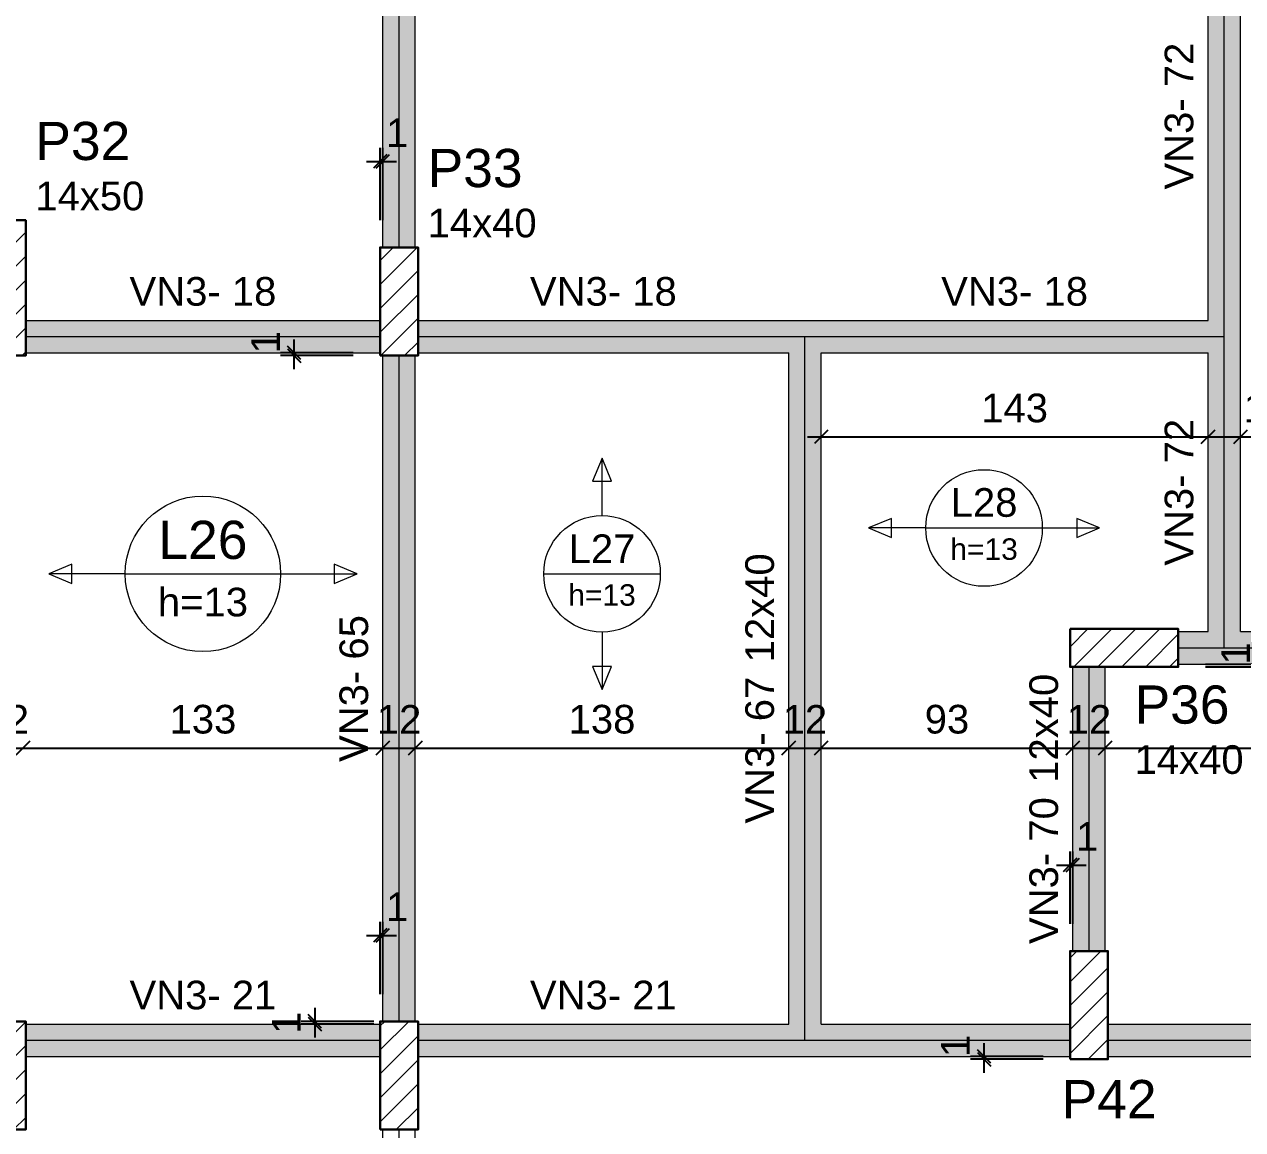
# Model space of a CAD drawing. Header units: millimetres. Extents: x -8 to 605, y -494 to 220.
# Drawn here: x 14.14 to 23.15, y -451.12 to -442.96 of the extents above; entities that cross this region are included whole.
import ezdxf

# ---------------------------------------------------------------- set-up
doc = ezdxf.new("R2010")
doc.units = ezdxf.units.MM
doc.header["$MEASUREMENT"] = 0
doc.linetypes.add('NULL', pattern=[0])
for name, color, linetype, lineweight in [('FO-Cotas', 5, 'Continuous', 5), ('FO-Eixos', 5, 'Continuous', 5), ('FO-Hachura pilar que passa', 19, 'Continuous', 5), ('FO-Hachura viga', 43, 'Continuous', 5), ('FO-Pilares', 4, 'Continuous', 30), ('FO-Textos das lajes', 1, 'Continuous', 20), ('FO-Textos das vigas', 7, 'Continuous', 5), ('FO-Textos dos pilares', 7, 'Continuous', 5), ('FO-Vigas', 1, 'Continuous', 20)]:
    doc.layers.add(name, color=color, linetype=linetype, lineweight=lineweight)
doc.styles.add('Arial', font='arial.ttf')
doc.dimstyles.new('UM_50.000000', dxfattribs={"dimtxt": 0.18, "dimasz": 0.1, "dimexe": 0.1, "dimexo": 0.2, "dimgap": 0, "dimtad": 1, "dimtih": 1, "dimtoh": 1, "dimdec": 1, "dimlfac": 50, "dimzin": 0, "dimdsep": 46, "dimtxsty": 'Standard', "dimcen": 0.09, "dimdle": 0.1, "dimadec": 1, "dimazin": 2, "dimtfac": 1, "dimtdec": 4, "dimtofl": 0, "dimtmove": 0, "dimatfit": 3, "dimfxl": 1, "dimtolj": 1, "dimarcsym": 0})
pattern_1 = [(45, (-4.58844, -411.61486), (-0.08838835, 0.08838835), [])]

# ---------------------------------------------------------------- blocks, each defined once
blk = doc.blocks.new('_Oblique')
at = {"color": 0, "linetype": 'ByBlock', "lineweight": -2}
blk.add_line((-0.5, -0.5), (0.5, 0.5), dxfattribs=at)
blk = doc.blocks.new('*D4241')
at = {"layer": 'Defpoints', "color": 0, "transparency": 16777216}
for p in [(13.8916, -448.3049), (14.1316, -448.3049), (14.1316, -448.3049)]:
    blk.add_point(p, dxfattribs=at)
at = {"layer": 'FO-Cotas', "color": 0, "lineweight": -2, "transparency": 16777216}
blk.add_line((13.7916, -448.3049), (14.2316, -448.3049), dxfattribs=at)
at = {"layer": 'FO-Cotas', "color": 0, "lineweight": -2, "transparency": 16777216, "xscale": 0.1, "yscale": 0.1, "zscale": 0.1, "rotation": 180}
blk.add_blockref('_Oblique', (13.8916, -448.3049), dxfattribs=at)
at = {"layer": 'FO-Cotas', "color": 0, "lineweight": -2, "transparency": 16777216, "xscale": 0.1, "yscale": 0.1, "zscale": 0.1}
blk.add_blockref('_Oblique', (14.1316, -448.3049), dxfattribs=at)
at = {"layer": 'FO-Cotas', "color": 7, "transparency": 16777216, "insert": (14.0116, -448.0931), "char_height": 0.2118, "attachment_point": 5, "rotation": 0.00573, "style": 'Arial'}
blk.add_mtext('\\A1;12', dxfattribs=at)
blk = doc.blocks.new('*D4242')
at = {"layer": 'Defpoints', "color": 0, "transparency": 16777216}
for p in [(14.1316, -448.3049), (16.7916, -448.3049), (16.7916, -448.3049)]:
    blk.add_point(p, dxfattribs=at)
at = {"layer": 'FO-Cotas', "color": 0, "lineweight": -2, "transparency": 16777216}
blk.add_line((14.0316, -448.3049), (16.8916, -448.3049), dxfattribs=at)
at = {"layer": 'FO-Cotas', "color": 0, "lineweight": -2, "transparency": 16777216, "xscale": 0.1, "yscale": 0.1, "zscale": 0.1, "rotation": 180}
blk.add_blockref('_Oblique', (14.1316, -448.3049), dxfattribs=at)
at = {"layer": 'FO-Cotas', "color": 0, "lineweight": -2, "transparency": 16777216, "xscale": 0.1, "yscale": 0.1, "zscale": 0.1}
blk.add_blockref('_Oblique', (16.7916, -448.3049), dxfattribs=at)
at = {"layer": 'FO-Cotas', "color": 7, "transparency": 16777216, "insert": (15.4616, -448.0931), "char_height": 0.2118, "attachment_point": 5, "rotation": 0.00573, "style": 'Arial'}
blk.add_mtext('\\A1;133', dxfattribs=at)
blk = doc.blocks.new('*D4243')
at = {"layer": 'Defpoints', "color": 0, "transparency": 16777216}
for p in [(16.7916, -448.3049), (17.0316, -448.3049), (17.0316, -448.3049)]:
    blk.add_point(p, dxfattribs=at)
at = {"layer": 'FO-Cotas', "color": 0, "lineweight": -2, "transparency": 16777216}
blk.add_line((16.6916, -448.3049), (17.1316, -448.3049), dxfattribs=at)
at = {"layer": 'FO-Cotas', "color": 0, "lineweight": -2, "transparency": 16777216, "xscale": 0.1, "yscale": 0.1, "zscale": 0.1, "rotation": 180}
blk.add_blockref('_Oblique', (16.7916, -448.3049), dxfattribs=at)
at = {"layer": 'FO-Cotas', "color": 0, "lineweight": -2, "transparency": 16777216, "xscale": 0.1, "yscale": 0.1, "zscale": 0.1}
blk.add_blockref('_Oblique', (17.0316, -448.3049), dxfattribs=at)
at = {"layer": 'FO-Cotas', "color": 7, "transparency": 16777216, "insert": (16.9116, -448.0931), "char_height": 0.2118, "attachment_point": 5, "rotation": 0.00573, "style": 'Arial'}
blk.add_mtext('\\A1;12', dxfattribs=at)
blk = doc.blocks.new('*D4244')
at = {"layer": 'Defpoints', "color": 0, "transparency": 16777216}
for p in [(17.0316, -448.3049), (19.7916, -448.3049), (19.7916, -448.3049)]:
    blk.add_point(p, dxfattribs=at)
at = {"layer": 'FO-Cotas', "color": 0, "lineweight": -2, "transparency": 16777216}
blk.add_line((16.9316, -448.3049), (19.8916, -448.3049), dxfattribs=at)
at = {"layer": 'FO-Cotas', "color": 0, "lineweight": -2, "transparency": 16777216, "xscale": 0.1, "yscale": 0.1, "zscale": 0.1, "rotation": 180}
blk.add_blockref('_Oblique', (17.0316, -448.3049), dxfattribs=at)
at = {"layer": 'FO-Cotas', "color": 0, "lineweight": -2, "transparency": 16777216, "xscale": 0.1, "yscale": 0.1, "zscale": 0.1}
blk.add_blockref('_Oblique', (19.7916, -448.3049), dxfattribs=at)
at = {"layer": 'FO-Cotas', "color": 7, "transparency": 16777216, "insert": (18.4116, -448.0931), "char_height": 0.2118, "attachment_point": 5, "rotation": 0.00573, "style": 'Arial'}
blk.add_mtext('\\A1;138', dxfattribs=at)
blk = doc.blocks.new('*D4245')
at = {"layer": 'Defpoints', "color": 0, "transparency": 16777216}
for p in [(19.7916, -448.3049), (20.0316, -448.3049), (20.0316, -448.3049)]:
    blk.add_point(p, dxfattribs=at)
at = {"layer": 'FO-Cotas', "color": 0, "lineweight": -2, "transparency": 16777216}
blk.add_line((19.6916, -448.3049), (20.1316, -448.3049), dxfattribs=at)
at = {"layer": 'FO-Cotas', "color": 0, "lineweight": -2, "transparency": 16777216, "xscale": 0.1, "yscale": 0.1, "zscale": 0.1, "rotation": 180}
blk.add_blockref('_Oblique', (19.7916, -448.3049), dxfattribs=at)
at = {"layer": 'FO-Cotas', "color": 0, "lineweight": -2, "transparency": 16777216, "xscale": 0.1, "yscale": 0.1, "zscale": 0.1}
blk.add_blockref('_Oblique', (20.0316, -448.3049), dxfattribs=at)
at = {"layer": 'FO-Cotas', "color": 7, "transparency": 16777216, "insert": (19.9116, -448.0931), "char_height": 0.2118, "attachment_point": 5, "rotation": 0.00573, "style": 'Arial'}
blk.add_mtext('\\A1;12', dxfattribs=at)
blk = doc.blocks.new('*D4246')
at = {"layer": 'Defpoints', "color": 0, "transparency": 16777216}
for p in [(20.0316, -448.3049), (21.8916, -448.3049), (21.8916, -448.3049)]:
    blk.add_point(p, dxfattribs=at)
at = {"layer": 'FO-Cotas', "color": 0, "lineweight": -2, "transparency": 16777216}
blk.add_line((19.9316, -448.3049), (21.9916, -448.3049), dxfattribs=at)
at = {"layer": 'FO-Cotas', "color": 0, "lineweight": -2, "transparency": 16777216, "xscale": 0.1, "yscale": 0.1, "zscale": 0.1, "rotation": 180}
blk.add_blockref('_Oblique', (20.0316, -448.3049), dxfattribs=at)
at = {"layer": 'FO-Cotas', "color": 0, "lineweight": -2, "transparency": 16777216, "xscale": 0.1, "yscale": 0.1, "zscale": 0.1}
blk.add_blockref('_Oblique', (21.8916, -448.3049), dxfattribs=at)
at = {"layer": 'FO-Cotas', "color": 7, "transparency": 16777216, "insert": (20.9616, -448.0931), "char_height": 0.2118, "attachment_point": 5, "rotation": 0.00573, "style": 'Arial'}
blk.add_mtext('\\A1;93', dxfattribs=at)
blk = doc.blocks.new('*D4247')
at = {"layer": 'Defpoints', "color": 0, "transparency": 16777216}
for p in [(21.8916, -448.3049), (22.1316, -448.3049), (22.1316, -448.3049)]:
    blk.add_point(p, dxfattribs=at)
at = {"layer": 'FO-Cotas', "color": 0, "lineweight": -2, "transparency": 16777216}
blk.add_line((21.7916, -448.3049), (22.2316, -448.3049), dxfattribs=at)
at = {"layer": 'FO-Cotas', "color": 0, "lineweight": -2, "transparency": 16777216, "xscale": 0.1, "yscale": 0.1, "zscale": 0.1, "rotation": 180}
blk.add_blockref('_Oblique', (21.8916, -448.3049), dxfattribs=at)
at = {"layer": 'FO-Cotas', "color": 0, "lineweight": -2, "transparency": 16777216, "xscale": 0.1, "yscale": 0.1, "zscale": 0.1}
blk.add_blockref('_Oblique', (22.1316, -448.3049), dxfattribs=at)
at = {"layer": 'FO-Cotas', "color": 7, "transparency": 16777216, "insert": (22.0116, -448.0931), "char_height": 0.2118, "attachment_point": 5, "rotation": 0.00573, "style": 'Arial'}
blk.add_mtext('\\A1;12', dxfattribs=at)
blk = doc.blocks.new('*D4248')
at = {"layer": 'Defpoints', "color": 0, "transparency": 16777216}
for p in [(22.1316, -448.3049), (27.2916, -448.3049), (27.2916, -448.3049)]:
    blk.add_point(p, dxfattribs=at)
at = {"layer": 'FO-Cotas', "color": 0, "lineweight": -2, "transparency": 16777216}
blk.add_line((22.0316, -448.3049), (27.3916, -448.3049), dxfattribs=at)
at = {"layer": 'FO-Cotas', "color": 0, "lineweight": -2, "transparency": 16777216, "xscale": 0.1, "yscale": 0.1, "zscale": 0.1, "rotation": 180}
blk.add_blockref('_Oblique', (22.1316, -448.3049), dxfattribs=at)
at = {"layer": 'FO-Cotas', "color": 0, "lineweight": -2, "transparency": 16777216, "xscale": 0.1, "yscale": 0.1, "zscale": 0.1}
blk.add_blockref('_Oblique', (27.2916, -448.3049), dxfattribs=at)
at = {"layer": 'FO-Cotas', "color": 7, "transparency": 16777216, "insert": (24.7116, -448.0931), "char_height": 0.2118, "attachment_point": 5, "rotation": 0.00573, "style": 'Arial'}
blk.add_mtext('\\A1;258', dxfattribs=at)
blk = doc.blocks.new('*D4254')
at = {"layer": 'Defpoints', "color": 0, "transparency": 16777216}
for p in [(20.0316, -446.0049), (22.8916, -446.0049), (22.8916, -446.0049)]:
    blk.add_point(p, dxfattribs=at)
at = {"layer": 'FO-Cotas', "color": 0, "lineweight": -2, "transparency": 16777216}
blk.add_line((19.9316, -446.0049), (22.9916, -446.0049), dxfattribs=at)
at = {"layer": 'FO-Cotas', "color": 0, "lineweight": -2, "transparency": 16777216, "xscale": 0.1, "yscale": 0.1, "zscale": 0.1, "rotation": 180}
blk.add_blockref('_Oblique', (20.0316, -446.0049), dxfattribs=at)
at = {"layer": 'FO-Cotas', "color": 0, "lineweight": -2, "transparency": 16777216, "xscale": 0.1, "yscale": 0.1, "zscale": 0.1}
blk.add_blockref('_Oblique', (22.8916, -446.0049), dxfattribs=at)
at = {"layer": 'FO-Cotas', "color": 7, "transparency": 16777216, "insert": (21.4616, -445.7931), "char_height": 0.2118, "attachment_point": 5, "rotation": 0.00573, "style": 'Arial'}
blk.add_mtext('\\A1;143', dxfattribs=at)
blk = doc.blocks.new('*D4255')
at = {"layer": 'Defpoints', "color": 0, "transparency": 16777216}
for p in [(22.8916, -446.0049), (23.1316, -446.0049), (23.1316, -446.0049)]:
    blk.add_point(p, dxfattribs=at)
at = {"layer": 'FO-Cotas', "color": 0, "lineweight": -2, "transparency": 16777216}
blk.add_line((22.7916, -446.0049), (23.2316, -446.0049), dxfattribs=at)
at = {"layer": 'FO-Cotas', "color": 0, "lineweight": -2, "transparency": 16777216, "xscale": 0.1, "yscale": 0.1, "zscale": 0.1, "rotation": 180}
blk.add_blockref('_Oblique', (22.8916, -446.0049), dxfattribs=at)
at = {"layer": 'FO-Cotas', "color": 0, "lineweight": -2, "transparency": 16777216, "xscale": 0.1, "yscale": 0.1, "zscale": 0.1}
blk.add_blockref('_Oblique', (23.1316, -446.0049), dxfattribs=at)
at = {"layer": 'FO-Cotas', "color": 7, "transparency": 16777216, "insert": (23.3201, -445.7931), "char_height": 0.2118, "attachment_point": 5, "rotation": 0.00573, "style": 'Arial'}
blk.add_mtext('\\A1;12', dxfattribs=at)
blk = doc.blocks.new('*D4256')
at = {"layer": 'Defpoints', "color": 0, "transparency": 16777216}
for p in [(23.1316, -446.0049), (30.1916, -446.0049), (30.1916, -446.0049)]:
    blk.add_point(p, dxfattribs=at)
at = {"layer": 'FO-Cotas', "color": 0, "lineweight": -2, "transparency": 16777216}
blk.add_line((23.0316, -446.0049), (30.2916, -446.0049), dxfattribs=at)
at = {"layer": 'FO-Cotas', "color": 0, "lineweight": -2, "transparency": 16777216, "xscale": 0.1, "yscale": 0.1, "zscale": 0.1, "rotation": 180}
blk.add_blockref('_Oblique', (23.1316, -446.0049), dxfattribs=at)
at = {"layer": 'FO-Cotas', "color": 0, "lineweight": -2, "transparency": 16777216, "xscale": 0.1, "yscale": 0.1, "zscale": 0.1}
blk.add_blockref('_Oblique', (30.1916, -446.0049), dxfattribs=at)
at = {"layer": 'FO-Cotas', "color": 7, "transparency": 16777216, "insert": (26.6616, -445.7931), "char_height": 0.2118, "attachment_point": 5, "rotation": 0.00573, "style": 'Arial'}
blk.add_mtext('\\A1;353', dxfattribs=at)
blk = doc.blocks.new('*D4406')
at = {"layer": 'Defpoints', "color": 0, "transparency": 16777216}
for p in [(16.7916, -443.9695), (16.7716, -444.6049), (16.7916, -444.6049)]:
    blk.add_point(p, dxfattribs=at)
at = {"layer": 'FO-Cotas', "color": 0, "lineweight": -2, "transparency": 16777216}
for p, q in [((16.7716, -444.4049), (16.7716, -443.8695)), ((16.7916, -444.4049), (16.7916, -443.8695)), ((16.6716, -443.9695), (16.8916, -443.9695))]:
    blk.add_line(p, q, dxfattribs=at)
at = {"layer": 'FO-Cotas', "color": 0, "lineweight": -2, "transparency": 16777216, "xscale": 0.1, "yscale": 0.1, "zscale": 0.1, "rotation": 180}
blk.add_blockref('_Oblique', (16.7716, -443.9695), dxfattribs=at)
at = {"layer": 'FO-Cotas', "color": 0, "lineweight": -2, "transparency": 16777216, "xscale": 0.1, "yscale": 0.1, "zscale": 0.1}
blk.add_blockref('_Oblique', (16.7916, -443.9695), dxfattribs=at)
at = {"layer": 'FO-Cotas', "color": 7, "transparency": 16777216, "insert": (16.8978, -443.7577), "char_height": 0.2118, "attachment_point": 5, "rotation": 0.00573, "style": 'Arial'}
blk.add_mtext('\\A1;1', dxfattribs=at)
blk = doc.blocks.new('*D4414')
at = {"layer": 'Defpoints', "color": 0, "transparency": 16777216}
for p in [(16.7916, -449.6893), (16.7716, -450.3247), (16.7916, -450.3247)]:
    blk.add_point(p, dxfattribs=at)
at = {"layer": 'FO-Cotas', "color": 0, "lineweight": -2, "transparency": 16777216}
for p, q in [((16.7716, -450.1247), (16.7716, -449.5893)), ((16.7916, -450.1247), (16.7916, -449.5893)), ((16.6716, -449.6893), (16.8916, -449.6893))]:
    blk.add_line(p, q, dxfattribs=at)
at = {"layer": 'FO-Cotas', "color": 0, "lineweight": -2, "transparency": 16777216, "xscale": 0.1, "yscale": 0.1, "zscale": 0.1, "rotation": 180}
blk.add_blockref('_Oblique', (16.7716, -449.6893), dxfattribs=at)
at = {"layer": 'FO-Cotas', "color": 0, "lineweight": -2, "transparency": 16777216, "xscale": 0.1, "yscale": 0.1, "zscale": 0.1}
blk.add_blockref('_Oblique', (16.7916, -449.6893), dxfattribs=at)
at = {"layer": 'FO-Cotas', "color": 7, "transparency": 16777216, "insert": (16.8978, -449.4775), "char_height": 0.2118, "attachment_point": 5, "rotation": 0.00573, "style": 'Arial'}
blk.add_mtext('\\A1;1', dxfattribs=at)
blk = doc.blocks.new('*D4415')
at = {"layer": 'Defpoints', "color": 0, "transparency": 16777216}
for p in [(21.8916, -449.1695), (21.8716, -449.8049), (21.8916, -449.8049)]:
    blk.add_point(p, dxfattribs=at)
at = {"layer": 'FO-Cotas', "color": 0, "lineweight": -2, "transparency": 16777216}
for p, q in [((21.8716, -449.6049), (21.8716, -449.0695)), ((21.8916, -449.6049), (21.8916, -449.0695)), ((21.7716, -449.1695), (21.9916, -449.1695))]:
    blk.add_line(p, q, dxfattribs=at)
at = {"layer": 'FO-Cotas', "color": 0, "lineweight": -2, "transparency": 16777216, "xscale": 0.1, "yscale": 0.1, "zscale": 0.1, "rotation": 180}
blk.add_blockref('_Oblique', (21.8716, -449.1695), dxfattribs=at)
at = {"layer": 'FO-Cotas', "color": 0, "lineweight": -2, "transparency": 16777216, "xscale": 0.1, "yscale": 0.1, "zscale": 0.1}
blk.add_blockref('_Oblique', (21.8916, -449.1695), dxfattribs=at)
at = {"layer": 'FO-Cotas', "color": 7, "transparency": 16777216, "insert": (21.9978, -448.9577), "char_height": 0.2118, "attachment_point": 5, "rotation": 0.00573, "style": 'Arial'}
blk.add_mtext('\\A1;1', dxfattribs=at)
blk = doc.blocks.new('*D4484')
at = {"layer": 'Defpoints', "color": 0, "transparency": 16777216}
for p in [(16.1362, -445.3847), (16.7716, -445.3847), (16.7716, -445.4049)]:
    blk.add_point(p, dxfattribs=at)
at = {"layer": 'FO-Cotas', "color": 0, "lineweight": -2, "transparency": 16777216}
for p, q in [((16.1362, -445.5049), (16.1362, -445.2847)), ((16.5716, -445.3847), (16.0362, -445.3847)), ((16.5716, -445.4049), (16.0362, -445.4049))]:
    blk.add_line(p, q, dxfattribs=at)
at = {"layer": 'FO-Cotas', "color": 0, "lineweight": -2, "transparency": 16777216, "xscale": 0.1, "yscale": 0.1, "zscale": 0.1}
for p, rotation in [((16.1362, -445.3847), 90), ((16.1362, -445.4049), 270)]:
    blk.add_blockref('_Oblique', p, dxfattribs=dict(at, rotation=rotation))
at = {"layer": 'FO-Cotas', "color": 7, "transparency": 16777216, "insert": (15.9244, -445.3064), "char_height": 0.2118, "attachment_point": 5, "rotation": 90, "style": 'Arial'}
blk.add_mtext('\\A1;1', dxfattribs=at)
blk = doc.blocks.new('*D4487')
at = {"layer": 'Defpoints', "color": 0, "transparency": 16777216}
for p in [(22.6716, -447.6847), (22.6716, -447.7049), (23.307, -447.6847)]:
    blk.add_point(p, dxfattribs=at)
at = {"layer": 'FO-Cotas', "color": 0, "lineweight": -2, "transparency": 16777216}
for p, q in [((23.307, -447.8049), (23.307, -447.5847)), ((22.8716, -447.6847), (23.407, -447.6847)), ((22.8716, -447.7049), (23.407, -447.7049))]:
    blk.add_line(p, q, dxfattribs=at)
at = {"layer": 'FO-Cotas', "color": 0, "lineweight": -2, "transparency": 16777216, "xscale": 0.1, "yscale": 0.1, "zscale": 0.1}
for p, rotation in [((23.307, -447.6847), 90), ((23.307, -447.7049), 270)]:
    blk.add_blockref('_Oblique', p, dxfattribs=dict(at, rotation=rotation))
at = {"layer": 'FO-Cotas', "color": 7, "transparency": 16777216, "insert": (23.0952, -447.6064), "char_height": 0.2118, "attachment_point": 5, "rotation": 90, "style": 'Arial'}
blk.add_mtext('\\A1;1', dxfattribs=at)
blk = doc.blocks.new('*D4492')
at = {"layer": 'Defpoints', "color": 0, "transparency": 16777216}
for p in [(16.2888, -450.3447), (16.9242, -450.3247), (16.9242, -450.3447)]:
    blk.add_point(p, dxfattribs=at)
at = {"layer": 'FO-Cotas', "color": 0, "lineweight": -2, "transparency": 16777216}
for p, q in [((16.2888, -450.2247), (16.2888, -450.4447)), ((16.7242, -450.3247), (16.1888, -450.3247)), ((16.7242, -450.3447), (16.1888, -450.3447))]:
    blk.add_line(p, q, dxfattribs=at)
at = {"layer": 'FO-Cotas', "color": 0, "lineweight": -2, "transparency": 16777216, "xscale": 0.1, "yscale": 0.1, "zscale": 0.1}
for p, rotation in [((16.2888, -450.3247), 90), ((16.2888, -450.3447), 270)]:
    blk.add_blockref('_Oblique', p, dxfattribs=dict(at, rotation=rotation))
at = {"layer": 'FO-Cotas', "color": 7, "transparency": 16777216, "insert": (16.077, -450.3347), "char_height": 0.2118, "attachment_point": 5, "rotation": 90, "style": 'Arial'}
blk.add_mtext('\\A1;1', dxfattribs=at)
blk = doc.blocks.new('*D4493')
at = {"layer": 'Defpoints', "color": 0, "transparency": 16777216}
for p in [(21.2362, -450.5847), (21.8716, -450.5847), (21.8716, -450.6049)]:
    blk.add_point(p, dxfattribs=at)
at = {"layer": 'FO-Cotas', "color": 0, "lineweight": -2, "transparency": 16777216}
for p, q in [((21.2362, -450.7049), (21.2362, -450.4847)), ((21.6716, -450.5847), (21.1362, -450.5847)), ((21.6716, -450.6049), (21.1362, -450.6049))]:
    blk.add_line(p, q, dxfattribs=at)
at = {"layer": 'FO-Cotas', "color": 0, "lineweight": -2, "transparency": 16777216, "xscale": 0.1, "yscale": 0.1, "zscale": 0.1}
for p, rotation in [((21.2362, -450.5847), 90), ((21.2362, -450.6049), 270)]:
    blk.add_blockref('_Oblique', p, dxfattribs=dict(at, rotation=rotation))
at = {"layer": 'FO-Cotas', "color": 7, "transparency": 16777216, "insert": (21.0244, -450.5064), "char_height": 0.2118, "attachment_point": 5, "rotation": 90, "style": 'Arial'}
blk.add_mtext('\\A1;1', dxfattribs=at)

msp = doc.modelspace()

# ---------------------------------------------------------------- hatches: boundary and pattern name
at = {"layer": 'FO-Hachura pilar que passa', "linetype": 'Continuous', "ltscale": 0.2}
h = msp.add_hatch(dxfattribs=at)
h.set_pattern_fill('ANSI31', color=19, style=0)
h.set_pattern_definition(pattern_1)
h.paths.add_polyline_path([(13.8716, -445.4047), (14.0116, -445.4047), (14.1516, -445.4047), (14.1516, -444.9047), (14.1516, -444.4047), (14.0116, -444.4047), (13.8716, -444.4047), (13.8716, -444.9047)])
h = msp.add_hatch(dxfattribs=at)
h.set_pattern_fill('ANSI31', color=19, style=0)
h.set_pattern_definition(pattern_1)
h.paths.add_polyline_path([(16.7716, -445.4049), (16.9116, -445.4049), (17.0516, -445.4049), (17.0516, -445.0049), (17.0516, -444.6049), (16.9116, -444.6049), (16.7716, -444.6049), (16.7716, -445.0049)])
h = msp.add_hatch(dxfattribs=at)
h.set_pattern_fill('ANSI31', color=19, style=0)
h.set_pattern_definition(pattern_1)
h.paths.add_polyline_path([(21.8716, -447.4249), (21.8716, -447.5649), (21.8716, -447.7049), (22.2716, -447.7049), (22.6716, -447.7049), (22.6716, -447.5649), (22.6716, -447.4249), (22.2716, -447.4249)])
h = msp.add_hatch(dxfattribs=at)
h.set_pattern_fill('ANSI31', color=19, style=0)
h.set_pattern_definition(pattern_1)
h.paths.add_polyline_path([(21.8716, -450.6049), (22.0116, -450.6049), (22.1516, -450.6049), (22.1516, -450.2049), (22.1516, -449.8049), (22.0116, -449.8049), (21.8716, -449.8049), (21.8716, -450.2049)])
h = msp.add_hatch(dxfattribs=at)
h.set_pattern_fill('ANSI31', color=19, style=0)
h.set_pattern_definition(pattern_1)
h.paths.add_polyline_path([(13.8716, -451.1247), (14.0116, -451.1247), (14.1516, -451.1247), (14.1516, -450.7247), (14.1516, -450.3247), (14.0116, -450.3247), (13.8716, -450.3247), (13.8716, -450.7247)])
h = msp.add_hatch(dxfattribs=at)
h.set_pattern_fill('ANSI31', color=19, style=0)
h.set_pattern_definition(pattern_1)
h.paths.add_polyline_path([(16.7716, -451.1247), (16.9116, -451.1247), (17.0516, -451.1247), (17.0516, -450.7247), (17.0516, -450.3247), (16.9116, -450.3247), (16.7716, -450.3247), (16.7716, -450.7247)])
at = {"layer": 'FO-Hachura viga', "linetype": 'Continuous', "ltscale": 0.2}
for points in [[(17.0316, -438.6249), (17.0316, -438.6249), (16.7916, -438.6249), (16.7916, -444.6049), (17.0316, -444.6049), (17.0316, -438.6249)], [(23.1316, -442.1247), (23.1316, -442.1247), (22.8916, -442.1247), (22.8916, -445.1447), (23.0116, -445.2647), (23.1316, -445.2647), (23.1316, -442.1247)], [(16.7716, -445.1447), (16.7716, -445.1447), (14.1516, -445.1447), (14.1516, -445.3847), (16.7716, -445.3847), (16.7716, -445.1447)], [(19.9116, -445.2647), (19.9116, -445.2647), (19.9116, -445.1447), (17.0516, -445.1447), (17.0516, -445.3847), (19.7916, -445.3847), (19.9116, -445.2647)], [(23.0116, -445.2647), (23.0116, -445.2647), (22.8916, -445.1447), (19.9116, -445.1447), (19.9116, -445.2647), (20.0316, -445.3847), (22.8916, -445.3847), (23.0116, -445.2647)], [(20.0316, -450.3447), (20.0316, -450.3447), (20.0316, -445.3847), (19.9116, -445.2647), (19.7916, -445.3847), (19.7916, -450.3449), (19.9116, -450.4649), (20.0316, -450.3447)], [(23.1316, -447.4447), (23.1316, -447.4447), (23.1316, -445.2647), (23.0116, -445.2647), (22.8916, -445.3847), (22.8916, -447.4447), (23.0116, -447.5647), (23.1316, -447.4447)], [(17.0316, -445.4049), (17.0316, -445.4049), (16.7916, -445.4049), (16.7916, -450.3249), (17.0316, -450.3249), (17.0316, -445.4049)], [(23.0116, -447.5647), (23.0116, -447.5647), (22.8916, -447.4447), (22.6716, -447.4447), (22.6716, -447.6847), (23.0116, -447.6847), (23.0116, -447.5647)], [(27.4116, -447.5647), (27.4116, -447.5647), (27.4116, -447.4447), (23.1316, -447.4447), (23.0116, -447.5647), (23.0116, -447.6847), (27.2916, -447.6847), (27.4116, -447.5647)], [(22.1316, -447.7049), (22.1316, -447.7049), (21.8916, -447.7049), (21.8916, -449.8049), (22.1316, -449.8049), (22.1316, -447.7049)], [(16.7716, -450.3449), (16.7716, -450.3449), (14.1516, -450.3449), (14.1516, -450.5849), (16.7716, -450.5849), (16.7716, -450.3449)], [(19.9116, -450.4649), (19.9116, -450.4649), (19.7916, -450.3449), (17.0516, -450.3449), (17.0516, -450.5849), (19.9116, -450.5849), (19.9116, -450.4649)], [(21.8716, -450.3447), (21.8716, -450.3447), (20.0316, -450.3447), (19.9116, -450.4649), (19.9116, -450.5847), (21.8716, -450.5847), (21.8716, -450.3447)], [(26.5516, -450.3449), (26.5516, -450.3449), (22.1516, -450.3449), (22.1516, -450.5849), (26.5516, -450.5849), (26.5516, -450.3449)]]:
    msp.add_hatch(color=43, dxfattribs=at).paths.add_polyline_path(points)

# ---------------------------------------------------------------- linework, layer by layer
at = {"layer": 'FO-Eixos'}
for p, q in [((16.9116, -444.6049), (16.9116, -438.6249)), ((23.0116, -445.2647), (23.0116, -442.1247)), ((14.1516, -445.2647), (16.7716, -445.2647)), ((17.0516, -445.2647), (19.9116, -445.2647)), ((19.9116, -450.4647), (19.9116, -445.2647)), ((19.9116, -445.2647), (23.0116, -445.2647)), ((23.0116, -447.5647), (23.0116, -445.2647)), ((16.9116, -450.3247), (16.9116, -445.4049)), ((22.6716, -447.5647), (23.0116, -447.5647)), ((23.0116, -447.5647), (27.4116, -447.5647)), ((22.0116, -449.8049), (22.0116, -447.7049)), ((14.1516, -450.4647), (16.7716, -450.4647)), ((17.0516, -450.4647), (19.9116, -450.4647)), ((19.9116, -450.4647), (21.8716, -450.4647)), ((22.1516, -450.4647), (26.5516, -450.4647)), ((16.9116, -456.2247), (16.9116, -451.1247))]:
    msp.add_line(p, q, dxfattribs=at)
at = {"layer": 'FO-Pilares'}
for points in [[(13.8716, -445.4047), (14.0116, -445.4047), (14.1516, -445.4047), (14.1516, -444.9047), (14.1516, -444.4047), (14.0116, -444.4047), (13.8716, -444.4047), (13.8716, -444.9047), (13.8716, -445.4047)], [(16.7716, -445.4049), (16.9116, -445.4049), (17.0516, -445.4049), (17.0516, -445.0049), (17.0516, -444.6049), (16.9116, -444.6049), (16.7716, -444.6049), (16.7716, -445.0049), (16.7716, -445.4049)], [(21.8716, -447.4249), (21.8716, -447.5649), (21.8716, -447.7049), (22.2716, -447.7049), (22.6716, -447.7049), (22.6716, -447.5649), (22.6716, -447.4249), (22.2716, -447.4249), (21.8716, -447.4249)], [(21.8716, -450.6049), (22.0116, -450.6049), (22.1516, -450.6049), (22.1516, -450.2049), (22.1516, -449.8049), (22.0116, -449.8049), (21.8716, -449.8049), (21.8716, -450.2049), (21.8716, -450.6049)], [(13.8716, -451.1247), (14.0116, -451.1247), (14.1516, -451.1247), (14.1516, -450.7247), (14.1516, -450.3247), (14.0116, -450.3247), (13.8716, -450.3247), (13.8716, -450.7247), (13.8716, -451.1247)], [(16.7716, -451.1247), (16.9116, -451.1247), (17.0516, -451.1247), (17.0516, -450.7247), (17.0516, -450.3247), (16.9116, -450.3247), (16.7716, -450.3247), (16.7716, -450.7247), (16.7716, -451.1247)]]:
    msp.add_lwpolyline(points, close=True, dxfattribs=at)
at = {"layer": 'FO-Textos das lajes'}
for p, q in [((18.4116, -446.1629), (18.341, -446.3323)), ((18.4822, -446.3323), (18.4116, -446.1629)), ((18.341, -446.3323), (18.4822, -446.3323)), ((20.5504, -446.6081), (20.381, -446.6787)), ((20.381, -446.6787), (20.5504, -446.7493)), ((20.5504, -446.7493), (20.5504, -446.6081)), ((20.8046, -446.6787), (21.6665, -446.6787)), ((22.0901, -446.6787), (21.9207, -446.6081)), ((21.9207, -446.6081), (21.9207, -446.7493)), ((21.9207, -446.7493), (22.0901, -446.6787)), ((14.4916, -446.9469), (14.3221, -447.0175)), ((14.4916, -447.0881), (14.4916, -446.9469)), ((16.601, -447.0175), (16.4316, -446.9469)), ((16.4316, -446.9469), (16.4316, -447.0881)), ((14.3221, -447.0175), (14.4916, -447.0881)), ((14.8869, -447.0175), (16.0362, -447.0175)), ((16.4316, -447.0881), (16.601, -447.0175)), ((17.9806, -447.0175), (18.8425, -447.0175)), ((18.4822, -447.7026), (18.341, -447.7026)), ((18.341, -447.7026), (18.4116, -447.872)), ((18.4116, -447.872), (18.4822, -447.7026))]:
    msp.add_line(p, q, dxfattribs=at)
for points in [[(18.4116, -446.5865), (18.4116, -446.1629)], [(20.8046, -446.6787), (20.381, -446.6787)], [(21.6665, -446.6787), (22.0901, -446.6787)], [(14.8869, -447.0175), (14.3221, -447.0175)], [(16.0362, -447.0175), (16.601, -447.0175)], [(18.4116, -447.4484), (18.4116, -447.872)]]:
    msp.add_lwpolyline(points, dxfattribs=at)
for centre, radius in [((21.2356, -446.6787), 0.431), ((15.4616, -447.0175), 0.5746), ((18.4116, -447.0175), 0.431)]:
    msp.add_circle(centre, radius, dxfattribs=at)
at = {"layer": 'FO-Vigas'}
for p, q in [((16.7916, -444.6049), (16.7916, -438.6249)), ((17.0316, -444.6049), (17.0316, -438.6249)), ((22.8916, -445.1447), (22.8916, -442.1247)), ((23.1316, -445.2647), (23.1316, -442.1247)), ((14.1516, -445.1447), (16.7716, -445.1447)), ((17.0516, -445.1447), (19.9116, -445.1447)), ((19.9116, -445.1447), (22.8916, -445.1447)), ((23.1316, -447.4447), (23.1316, -445.2647)), ((14.1516, -445.3847), (16.7716, -445.3847)), ((16.7916, -450.3247), (16.7916, -445.4049)), ((17.0316, -450.3247), (17.0316, -445.4049)), ((17.0516, -445.3847), (19.7916, -445.3847)), ((19.7916, -450.3447), (19.7916, -445.3847)), ((20.0316, -450.3447), (20.0316, -445.3847)), ((20.0316, -445.3847), (22.8916, -445.3847)), ((22.8916, -447.4447), (22.8916, -445.3847)), ((22.6716, -447.4447), (22.8916, -447.4447)), ((23.1316, -447.4447), (27.4116, -447.4447)), ((21.8916, -449.8049), (21.8916, -447.7049)), ((22.1316, -449.8049), (22.1316, -447.7049)), ((22.6716, -447.6847), (23.0116, -447.6847)), ((23.0116, -447.6847), (27.2916, -447.6847)), ((14.1516, -450.3447), (16.7716, -450.3447)), ((17.0516, -450.3447), (19.7916, -450.3447)), ((20.0316, -450.3447), (21.8716, -450.3447)), ((22.1516, -450.3447), (26.5516, -450.3447)), ((14.1516, -450.5847), (16.7716, -450.5847)), ((17.0516, -450.5847), (19.9116, -450.5847)), ((19.9116, -450.5847), (21.8716, -450.5847)), ((22.1516, -450.5847), (26.5516, -450.5847)), ((16.7916, -456.2247), (16.7916, -451.1247)), ((17.0316, -456.2247), (17.0316, -451.1247))]:
    msp.add_line(p, q, dxfattribs=at)

# ---------------------------------------------------------------- texts
at = {"layer": 'FO-Textos das lajes', "linetype": 'NULL', "ltscale": 0.2, "attachment_point": 8, "line_spacing_factor": 0.798, "style": 'Arial'}
for s, insert, char_height, width in [('L28', (21.2356, -446.599), 0.2118, 0.987001), ('L26', (15.4616, -446.9117), 0.2824, 1.316001), ('L27', (18.4116, -446.938), 0.2118, 0.987001), ('h=13', (21.2356, -446.9164), 0.15885, 0.999351), ('h=13', (15.4616, -447.335), 0.2118, 1.332467), ('h=13', (18.4116, -447.2554), 0.15885, 0.999351)]:
    msp.add_mtext(s, dxfattribs=dict(at, insert=insert, char_height=char_height, width=width))
at = {"layer": 'FO-Textos das vigas', "linetype": 'NULL', "ltscale": 0.2, "char_height": 0.2118, "rotation": 90.00021, "line_spacing_factor": 0.798, "style": 'Arial'}
for s, insert, width, attachment_point in [('VN3- 72', (22.7857, -443.6349), 2.170627, 8), ('VN3- 72', (22.7857, -446.4149), 2.170627, 8), ('12x40', (19.6857, -447.6719), 1.612069, 7), ('VN3- 65', (16.6857, -447.8649), 2.170627, 8), ('VN3- 67', (19.6857, -447.7779), 2.170627, 9), ('12x40', (21.7857, -448.5619), 1.612069, 7), ('VN3- 70', (21.7857, -448.6679), 2.170627, 9)]:
    msp.add_mtext(s, dxfattribs=dict(at, insert=insert, width=width, attachment_point=attachment_point))
at = {"layer": 'FO-Textos das vigas', "linetype": 'NULL', "ltscale": 0.2, "char_height": 0.2118, "width": 2.170627, "attachment_point": 8, "line_spacing_factor": 0.798, "style": 'Arial'}
for s, insert in [('VN3- 18', (15.4616, -445.039)), ('VN3- 18', (18.4216, -445.039)), ('VN3- 18', (21.4616, -445.039)), ('VN3- 21', (15.4616, -450.239)), ('VN3- 21', (18.4216, -450.239))]:
    msp.add_mtext(s, dxfattribs=dict(at, insert=insert))
at = {"layer": 'FO-Textos dos pilares', "linetype": 'NULL', "ltscale": 0.2, "attachment_point": 7, "line_spacing_factor": 0.798, "style": 'Arial'}
for s, insert, char_height, width in [('P32', (14.2226, -443.9637), 0.2824, 1.403821), ('P33', (17.1226, -444.1637), 0.2824, 1.403821), ('14x50', (14.2226, -444.334), 0.2118, 1.612069), ('14x40', (17.1226, -444.534), 0.2118, 1.612069), ('P36', (22.3485, -448.1287), 0.2824, 1.403821), ('14x40', (22.3485, -448.499), 0.2118, 1.612069), ('P42', (21.8092, -451.0404), 0.2824, 1.403821)]:
    msp.add_mtext(s, dxfattribs=dict(at, insert=insert, char_height=char_height, width=width))

# ---------------------------------------------------------------- dimensions: what is measured, and where the dimension line sits
at = {"layer": 'FO-Cotas'}
for base, p1, p2, override, picture, middle in [((16.7916, -443.9695), (16.7716, -444.6049), (16.7916, -444.6049), {"dimtxt": 0.2118, "dimasz": 0.1, "dimexe": 0.1, "dimexo": 0.2, "dimtad": 1, "dimtih": 0, "dimtoh": 0, "dimdec": 1, "dimlfac": 50, "dimzin": 8, "dimtxsty": 'Arial', "dimblk": 'Oblique', "dimblk1": 'Oblique', "dimblk2": 'Oblique', "dimsah": 1, "dimdle": 0.1, "dimse1": 0, "dimse2": 0, "dimclrt": 7, "dimadec": 1, "dimazin": 3, "dimtmove": 2, "dimldrblk": 'Oblique'}, '*D4406', (16.8978, -443.7577)), ((22.8916, -446.0049), (20.0316, -446.0049), (22.8916, -446.0049), {"dimtxt": 0.2118, "dimasz": 0.1, "dimexe": 0.1, "dimexo": 0.2, "dimtad": 1, "dimtih": 0, "dimtoh": 0, "dimdec": 1, "dimlfac": 50, "dimzin": 8, "dimtxsty": 'Arial', "dimblk": 'Oblique', "dimblk1": 'Oblique', "dimblk2": 'Oblique', "dimsah": 1, "dimdle": 0.1, "dimse1": 1, "dimse2": 1, "dimclrt": 7, "dimadec": 1, "dimazin": 3, "dimtmove": 2, "dimldrblk": 'Oblique'}, '*D4254', (21.4616, -445.7931)), ((23.1316, -446.0049), (22.8916, -446.0049), (23.1316, -446.0049), {"dimtxt": 0.2118, "dimasz": 0.1, "dimexe": 0.1, "dimexo": 0.2, "dimtad": 1, "dimtih": 0, "dimtoh": 0, "dimdec": 1, "dimlfac": 50, "dimzin": 8, "dimtxsty": 'Arial', "dimblk": 'Oblique', "dimblk1": 'Oblique', "dimblk2": 'Oblique', "dimsah": 1, "dimdle": 0.1, "dimse1": 1, "dimse2": 1, "dimclrt": 7, "dimadec": 1, "dimazin": 3, "dimtmove": 2, "dimldrblk": 'Oblique'}, '*D4255', (23.3201, -445.7931)), ((30.1916, -446.0049), (23.1316, -446.0049), (30.1916, -446.0049), {"dimtxt": 0.2118, "dimasz": 0.1, "dimexe": 0.1, "dimexo": 0.2, "dimtad": 1, "dimtih": 0, "dimtoh": 0, "dimdec": 1, "dimlfac": 50, "dimzin": 8, "dimtxsty": 'Arial', "dimblk": 'Oblique', "dimblk1": 'Oblique', "dimblk2": 'Oblique', "dimsah": 1, "dimdle": 0.1, "dimse1": 1, "dimse2": 1, "dimclrt": 7, "dimadec": 1, "dimazin": 3, "dimtmove": 2, "dimldrblk": 'Oblique'}, '*D4256', (26.6616, -445.7931)), ((14.1316, -448.3049), (13.8916, -448.3049), (14.1316, -448.3049), {"dimtxt": 0.2118, "dimasz": 0.1, "dimexe": 0.1, "dimexo": 0.2, "dimtad": 1, "dimtih": 0, "dimtoh": 0, "dimdec": 1, "dimlfac": 50, "dimzin": 8, "dimtxsty": 'Arial', "dimblk": 'Oblique', "dimblk1": 'Oblique', "dimblk2": 'Oblique', "dimsah": 1, "dimdle": 0.1, "dimse1": 1, "dimse2": 1, "dimclrt": 7, "dimadec": 1, "dimazin": 3, "dimtmove": 2, "dimldrblk": 'Oblique'}, '*D4241', (14.0116, -448.0931)), ((16.7916, -448.3049), (14.1316, -448.3049), (16.7916, -448.3049), {"dimtxt": 0.2118, "dimasz": 0.1, "dimexe": 0.1, "dimexo": 0.2, "dimtad": 1, "dimtih": 0, "dimtoh": 0, "dimdec": 1, "dimlfac": 50, "dimzin": 8, "dimtxsty": 'Arial', "dimblk": 'Oblique', "dimblk1": 'Oblique', "dimblk2": 'Oblique', "dimsah": 1, "dimdle": 0.1, "dimse1": 1, "dimse2": 1, "dimclrt": 7, "dimadec": 1, "dimazin": 3, "dimtmove": 2, "dimldrblk": 'Oblique'}, '*D4242', (15.4616, -448.0931)), ((17.0316, -448.3049), (16.7916, -448.3049), (17.0316, -448.3049), {"dimtxt": 0.2118, "dimasz": 0.1, "dimexe": 0.1, "dimexo": 0.2, "dimtad": 1, "dimtih": 0, "dimtoh": 0, "dimdec": 1, "dimlfac": 50, "dimzin": 8, "dimtxsty": 'Arial', "dimblk": 'Oblique', "dimblk1": 'Oblique', "dimblk2": 'Oblique', "dimsah": 1, "dimdle": 0.1, "dimse1": 1, "dimse2": 1, "dimclrt": 7, "dimadec": 1, "dimazin": 3, "dimtmove": 2, "dimldrblk": 'Oblique'}, '*D4243', (16.9116, -448.0931)), ((19.7916, -448.3049), (17.0316, -448.3049), (19.7916, -448.3049), {"dimtxt": 0.2118, "dimasz": 0.1, "dimexe": 0.1, "dimexo": 0.2, "dimtad": 1, "dimtih": 0, "dimtoh": 0, "dimdec": 1, "dimlfac": 50, "dimzin": 8, "dimtxsty": 'Arial', "dimblk": 'Oblique', "dimblk1": 'Oblique', "dimblk2": 'Oblique', "dimsah": 1, "dimdle": 0.1, "dimse1": 1, "dimse2": 1, "dimclrt": 7, "dimadec": 1, "dimazin": 3, "dimtmove": 2, "dimldrblk": 'Oblique'}, '*D4244', (18.4116, -448.0931)), ((20.0316, -448.3049), (19.7916, -448.3049), (20.0316, -448.3049), {"dimtxt": 0.2118, "dimasz": 0.1, "dimexe": 0.1, "dimexo": 0.2, "dimtad": 1, "dimtih": 0, "dimtoh": 0, "dimdec": 1, "dimlfac": 50, "dimzin": 8, "dimtxsty": 'Arial', "dimblk": 'Oblique', "dimblk1": 'Oblique', "dimblk2": 'Oblique', "dimsah": 1, "dimdle": 0.1, "dimse1": 1, "dimse2": 1, "dimclrt": 7, "dimadec": 1, "dimazin": 3, "dimtmove": 2, "dimldrblk": 'Oblique'}, '*D4245', (19.9116, -448.0931)), ((21.8916, -448.3049), (20.0316, -448.3049), (21.8916, -448.3049), {"dimtxt": 0.2118, "dimasz": 0.1, "dimexe": 0.1, "dimexo": 0.2, "dimtad": 1, "dimtih": 0, "dimtoh": 0, "dimdec": 1, "dimlfac": 50, "dimzin": 8, "dimtxsty": 'Arial', "dimblk": 'Oblique', "dimblk1": 'Oblique', "dimblk2": 'Oblique', "dimsah": 1, "dimdle": 0.1, "dimse1": 1, "dimse2": 1, "dimclrt": 7, "dimadec": 1, "dimazin": 3, "dimtmove": 2, "dimldrblk": 'Oblique'}, '*D4246', (20.9616, -448.0931)), ((22.1316, -448.3049), (21.8916, -448.3049), (22.1316, -448.3049), {"dimtxt": 0.2118, "dimasz": 0.1, "dimexe": 0.1, "dimexo": 0.2, "dimtad": 1, "dimtih": 0, "dimtoh": 0, "dimdec": 1, "dimlfac": 50, "dimzin": 8, "dimtxsty": 'Arial', "dimblk": 'Oblique', "dimblk1": 'Oblique', "dimblk2": 'Oblique', "dimsah": 1, "dimdle": 0.1, "dimse1": 1, "dimse2": 1, "dimclrt": 7, "dimadec": 1, "dimazin": 3, "dimtmove": 2, "dimldrblk": 'Oblique'}, '*D4247', (22.0116, -448.0931)), ((27.2916, -448.3049), (22.1316, -448.3049), (27.2916, -448.3049), {"dimtxt": 0.2118, "dimasz": 0.1, "dimexe": 0.1, "dimexo": 0.2, "dimtad": 1, "dimtih": 0, "dimtoh": 0, "dimdec": 1, "dimlfac": 50, "dimzin": 8, "dimtxsty": 'Arial', "dimblk": 'Oblique', "dimblk1": 'Oblique', "dimblk2": 'Oblique', "dimsah": 1, "dimdle": 0.1, "dimse1": 1, "dimse2": 1, "dimclrt": 7, "dimadec": 1, "dimazin": 3, "dimtmove": 2, "dimldrblk": 'Oblique'}, '*D4248', (24.7116, -448.0931)), ((21.8916, -449.1695), (21.8716, -449.8049), (21.8916, -449.8049), {"dimtxt": 0.2118, "dimasz": 0.1, "dimexe": 0.1, "dimexo": 0.2, "dimtad": 1, "dimtih": 0, "dimtoh": 0, "dimdec": 1, "dimlfac": 50, "dimzin": 8, "dimtxsty": 'Arial', "dimblk": 'Oblique', "dimblk1": 'Oblique', "dimblk2": 'Oblique', "dimsah": 1, "dimdle": 0.1, "dimse1": 0, "dimse2": 0, "dimclrt": 7, "dimadec": 1, "dimazin": 3, "dimtmove": 2, "dimldrblk": 'Oblique'}, '*D4415', (21.9978, -448.9577)), ((16.7916, -449.6893), (16.7716, -450.3247), (16.7916, -450.3247), {"dimtxt": 0.2118, "dimasz": 0.1, "dimexe": 0.1, "dimexo": 0.2, "dimtad": 1, "dimtih": 0, "dimtoh": 0, "dimdec": 1, "dimlfac": 50, "dimzin": 8, "dimtxsty": 'Arial', "dimblk": 'Oblique', "dimblk1": 'Oblique', "dimblk2": 'Oblique', "dimsah": 1, "dimdle": 0.1, "dimse1": 0, "dimse2": 0, "dimclrt": 7, "dimadec": 1, "dimazin": 3, "dimtmove": 2, "dimldrblk": 'Oblique'}, '*D4414', (16.8978, -449.4775))]:
    dim = msp.add_linear_dim(base=base, p1=p1, p2=p2, dimstyle='UM_50.000000', override=override, dxfattribs=at)
    dim.commit()
    dim.dimension.update_dxf_attribs({"geometry": picture, "text_midpoint": middle, "dimtype": 160, "text_rotation": 0.00573})
for base, p1, p2, picture, middle in [((16.1362, -445.3847), (16.7716, -445.4049), (16.7716, -445.3847), '*D4484', (15.9244, -445.3064)), ((23.307, -447.6847), (22.6716, -447.7049), (22.6716, -447.6847), '*D4487', (23.0952, -447.6064)), ((16.2888, -450.3447), (16.9242, -450.3247), (16.9242, -450.3447), '*D4492', (16.077, -450.3347)), ((21.2362, -450.5847), (21.8716, -450.6049), (21.8716, -450.5847), '*D4493', (21.0244, -450.5064))]:
    dim = msp.add_linear_dim(base=base, p1=p1, p2=p2, angle=90, dimstyle='UM_50.000000', override={"dimtxt": 0.2118, "dimasz": 0.1, "dimexe": 0.1, "dimexo": 0.2, "dimtad": 1, "dimtih": 0, "dimtoh": 0, "dimdec": 1, "dimlfac": 50, "dimzin": 8, "dimtxsty": 'Arial', "dimblk": 'Oblique', "dimblk1": 'Oblique', "dimblk2": 'Oblique', "dimsah": 1, "dimdle": 0.1, "dimse1": 0, "dimse2": 0, "dimclrt": 7, "dimadec": 1, "dimazin": 3, "dimtmove": 2, "dimldrblk": 'Oblique'}, dxfattribs=at)
    dim.commit()
    dim.dimension.update_dxf_attribs({"geometry": picture, "text_midpoint": middle, "dimtype": 160, "text_rotation": 90})

doc.saveas('drawing.dxf')
